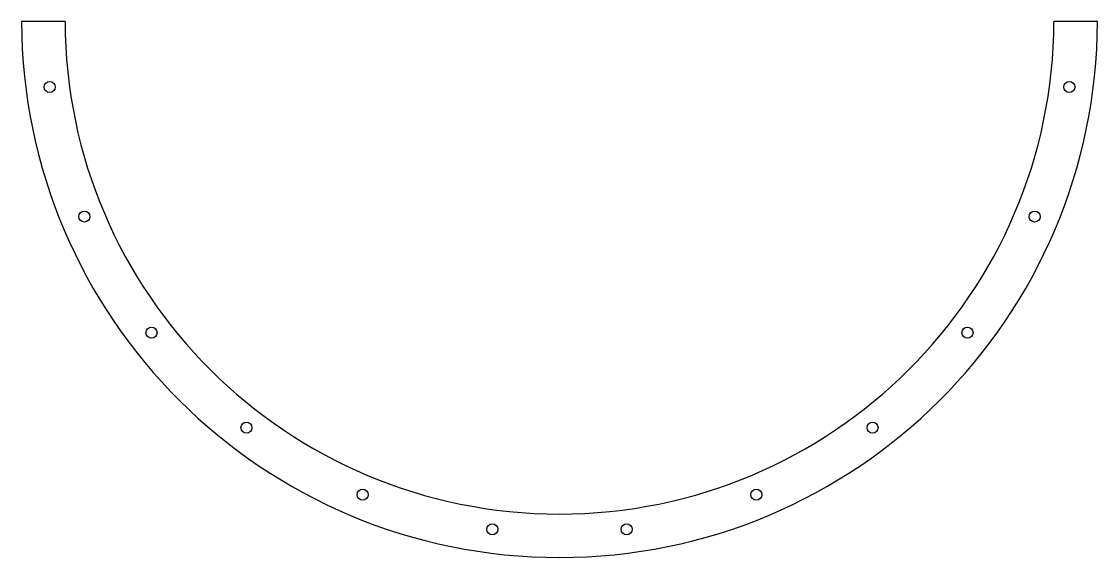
# Model space of a CAD drawing. Header units: millimetres. Extents: x -340 to 340, y -340 to -1.
import ezdxf

# ---------------------------------------------------------------- set-up
doc = ezdxf.new("R2010")
doc.units = ezdxf.units.MM

msp = doc.modelspace()

# ---------------------------------------------------------------- linework, layer by layer
at = {"color": 7, "linetype": 'Continuous', "lineweight": 25}
for p, q in [((-312.5, -1), (-340, -1)), ((340, -1), (312.5, -1))]:
    msp.add_line(p, q, dxfattribs=at)
for centre in [(-322.22, -42.42), (322.22, -42.42), (-300.26, -124.37), (300.26, -124.37), (-257.84, -197.85), (257.84, -197.85), (-197.85, -257.84), (197.85, -257.84), (-124.37, -300.26), (124.37, -300.26), (-42.42, -322.22), (42.42, -322.22)]:
    msp.add_circle(centre, 3.5, dxfattribs=at)
for radius, start, end in [(340, 180.16852, 359.83148), (312.5, 180.18335, 359.81665)]:
    msp.add_arc((0, 0), radius, start, end, dxfattribs=at)

doc.saveas('drawing.dxf')
